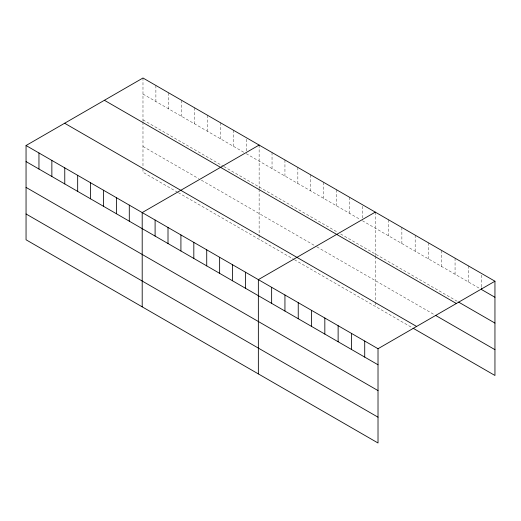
<?xml version="1.0" encoding="UTF-8"?>
<svg xmlns="http://www.w3.org/2000/svg" width="521" height="521" viewBox="0 0 521 521"><rect width="100%" height="100%" fill="white"/><g stroke="black" fill="none" stroke-linecap="round" stroke-linejoin="round"><path stroke-width="0.39" stroke-dasharray="2.6 1.95" d="M142.982 121.439L142.982 78.007M142.982 94.067L244.193 152.503M246.225 153.675L360.337 219.556M362.375 220.735L479.554 288.387M142.982 119.876L223.131 166.153M223.815 166.544L337.921 232.425M340.643 233.994L457.861 301.666M142.982 146.466L198.683 178.625M201.399 180.188L316.188 246.466M316.866 246.856L434.065 314.521M177.622 192.275L142.982 172.275L142.982 168.244M178.306 192.666L293.772 259.328M294.45 259.725L411.675 327.396M481.651 275.147L481.651 287.188M468.359 265.86L468.359 281.92M455.061 258.188L455.061 274.248M441.762 250.51L441.762 266.57M428.47 242.832L428.47 258.891M415.172 235.153L415.172 251.213M401.873 227.482L401.873 243.541M388.575 219.803L388.575 235.863M375.283 212.125L375.283 255.557M375.283 256.339L375.283 301.548M375.283 302.356L375.283 306.387M362.375 206.283L362.375 218.325M349.474 197.225L349.474 213.284M336.566 189.774L336.566 205.834M323.658 182.324L323.658 198.384M310.757 174.874L310.757 190.933M297.849 167.423L297.849 183.483M284.941 159.967L284.941 176.026M272.04 152.516L272.04 168.576M259.132 145.066L259.132 188.498M259.132 189.279L259.132 239.334M246.225 139.224L246.225 151.266M233.323 130.165L233.323 146.225M220.416 122.715L220.416 138.775M207.508 115.265L207.508 131.325M194.607 107.814L194.607 123.874M181.699 100.364L181.699 116.424M168.797 92.914L168.797 108.974M155.89 85.464L155.89 101.523M142.982 122.22L142.982 167.436"/><path stroke-width="0.78" d="M378.018 390.594L378.018 348.725L26.05 145.522L26.05 239.784L378.018 442.993L378.018 390.594L26.05 187.391M413.068 328.204L494.95 375.478L494.95 281.216L142.982 78.007L26.05 145.522M259.132 145.066L142.2 212.581L142.2 306.843M375.283 212.125L258.351 279.634L258.351 373.902M378.018 348.725L494.95 281.216M494.95 297.276L481.651 289.598L481.651 287.996M458.558 302.076L494.95 323.085M104.395 100.286L456.363 303.496M435.465 315.329L494.95 349.669M64.637 123.243L416.605 326.446M26.05 161.582L378.018 364.785M26.05 213.975L378.018 417.184M364.72 341.053L364.72 357.113M351.421 333.375L351.421 349.435M338.129 325.697L338.129 341.756M324.83 318.018L324.83 334.078M311.532 310.34L311.532 326.4M298.24 302.668L298.24 318.728M284.941 294.99L284.941 311.05M271.643 287.312L271.643 303.372M245.443 272.183L245.443 288.243M232.535 264.733L232.535 280.793M219.634 257.283L219.634 273.343M206.726 249.833L206.726 265.892M193.819 242.382L193.819 258.442M180.917 234.932L180.917 250.992M168.009 227.482L168.009 243.541M155.102 220.031L155.102 236.091M129.293 205.131L129.293 221.191M116.385 197.674L116.385 213.734M103.484 190.224L103.484 206.283M90.576 182.773L90.576 198.833M77.675 175.323L77.675 191.383M64.767 167.873L64.767 183.933M51.859 160.422L51.859 176.482M38.958 152.972L38.958 169.032"/></g></svg>
